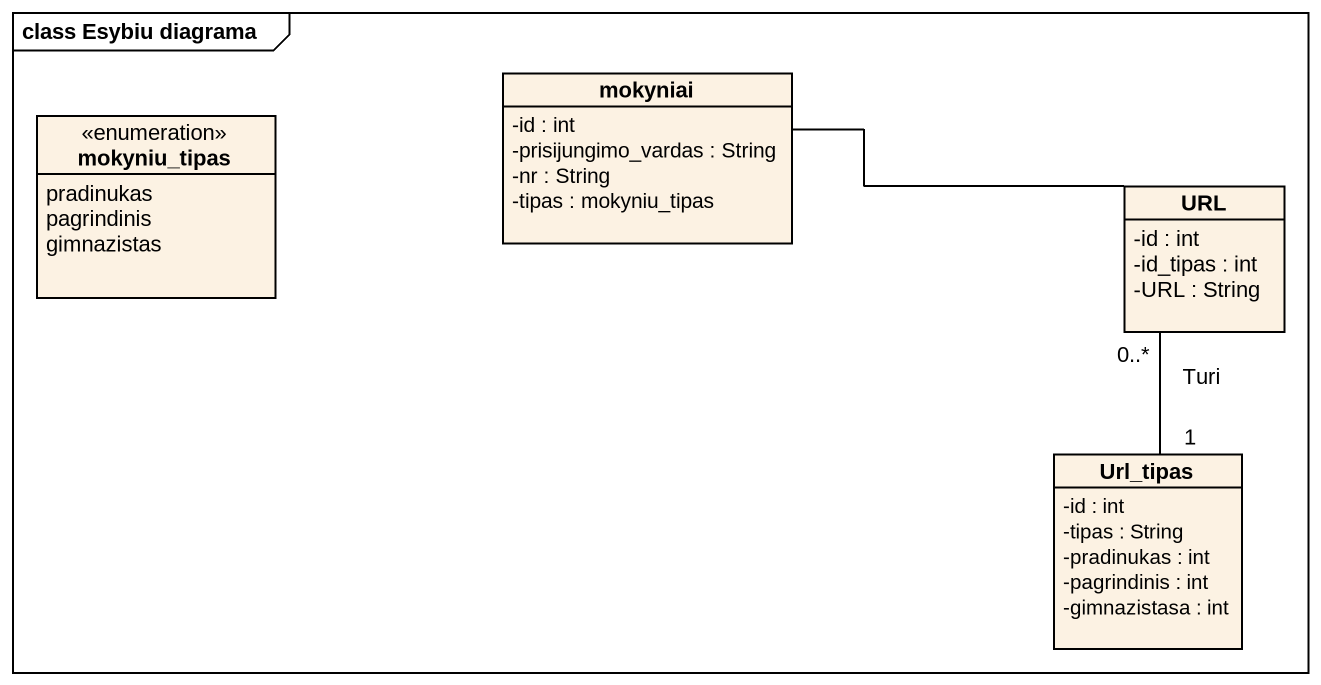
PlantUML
@startuml
mainframe class Esybiu diagrama
hide circle
hide empty members
skinparam classAttributeIconSize 0
class mokyniai {
  -id : int
  -prisijungimo_vardas : String
  -nr : String
  -tipas : mokyniu_tipas
}
enum mokyniu_tipas {
  pradinukas
  pagrindinis
  gimnazistas
}
class URL {
  -id : int
  -id_tipas : int
  -URL : String
}
class Url_tipas {
  -id : int
  -tipas : String
  -pradinukas : int
  -pagrindinis : int
  -gimnazistasa : int
}
mokyniai -right- URL
Url_tipas "1" -up- "0..*" URL : Turi
@enduml
